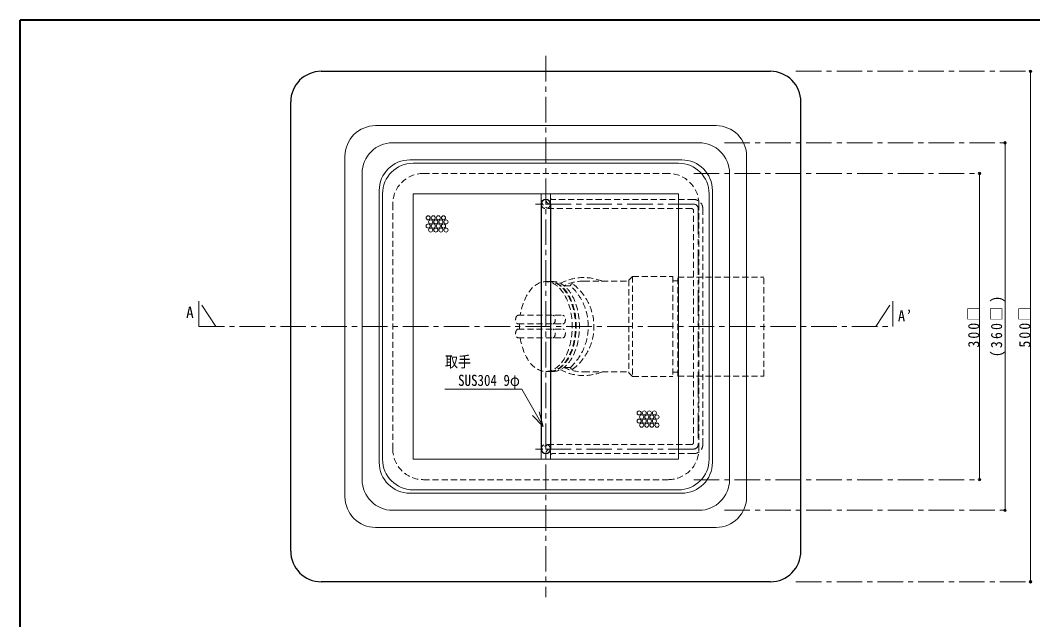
# Model space of a CAD drawing. Units: millimetres, scale not verified. Extents: x -1061 to 964, y -679 to 726.
# Drawn here: x -1061 to -69, y 139 to 726 of the extents above; entities that cross this region are included whole.
import ezdxf
from ezdxf.enums import TextEntityAlignment as Align

# ---------------------------------------------------------------- set-up
doc = ezdxf.new("R2010")
doc.units = ezdxf.units.MM
doc.header["$LTSCALE"] = 5
doc.header["$PDMODE"] = 32
doc.header["$PDSIZE"] = 2.5
doc.linetypes.add('CHAIN1', pattern=[8, 5, -1, 1, -1])
doc.linetypes.add('DASHED1', pattern=[1.8, 1.2, -0.6])
doc.layers.add('0-0', color=7, linetype='Continuous', lineweight=18)
doc.styles.add('ＭＳ ゴシック', font='')
doc.styles.get('ＭＳ ゴシック').set_extended_font_data('MS Gothic')

msp = doc.modelspace()

# ---------------------------------------------------------------- linework, layer by layer
at = {"layer": '0-0', "color": 1, "lineweight": 40}
for p in [(-1061.401, -679.043), (963.599, 725.957)]:
    msp.add_line(p, (-1061.401, 725.957), dxfattribs=at)
at = {"layer": '0-0', "color": 4, "linetype": 'CHAIN1', "lineweight": 9}
for p, q in [((-546.401, 690.957), (-546.401, 160.957)), ((-301.401, 675.957), (-71.401, 675.957)), ((-371.401, 605.957), (-96.401, 605.957)), ((-401.401, 575.957), (-121.401, 575.957)), ((-401.572, 545.957), (-560.901, 545.957)), ((-397.072, 541.457), (-397.072, 310.457)), ((-869.734, 425.957), (-886.401, 450.957)), ((-886.401, 450.957), (-886.401, 425.957)), ((-223.067, 425.957), (-206.401, 450.957)), ((-206.401, 450.957), (-206.401, 425.957)), ((-886.401, 425.957), (-206.401, 425.957)), ((-401.572, 305.957), (-560.901, 305.957)), ((-401.401, 275.957), (-121.401, 275.957)), ((-371.401, 245.957), (-96.401, 245.957)), ((-301.401, 175.957), (-71.401, 175.957))]:
    msp.add_line(p, q, dxfattribs=at)
at = {"layer": '0-0', "color": 5, "lineweight": 25}
for p, q in [((-766.401, 675.957), (-326.401, 675.957)), ((-796.401, 205.957), (-796.401, 645.957)), ((-296.401, 205.957), (-296.401, 645.957)), ((-550.901, 545.957), (-550.901, 305.957)), ((-541.901, 545.957), (-541.901, 305.957)), ((-326.401, 175.957), (-766.401, 175.957))]:
    msp.add_line(p, q, dxfattribs=at)
at = {"layer": '0-0', "color": 4, "lineweight": 9}
for p, q in [((-71.401, 675.957), (-71.401, 175.957)), ((-713.189, 622.745), (-379.612, 622.745)), ((-96.401, 605.957), (-96.401, 245.957)), ((-743.189, 259.168), (-743.189, 592.745)), ((-679.612, 589.168), (-413.189, 589.168)), ((-349.612, 259.168), (-349.612, 592.745)), ((-121.401, 575.957), (-121.401, 275.957)), ((-709.612, 292.745), (-709.612, 559.168)), ((-383.189, 292.745), (-383.189, 559.168)), ((-413.189, 262.745), (-679.612, 262.745)), ((-379.612, 229.168), (-713.189, 229.168))]:
    msp.add_line(p, q, dxfattribs=at)
at = {"layer": '0-0'}
for p, q in [((-396.401, 605.957), (-696.401, 605.957)), ((-676.401, 585.957), (-416.401, 585.957)), ((-726.401, 275.957), (-726.401, 575.957)), ((-366.401, 275.957), (-366.401, 575.957)), ((-706.401, 555.957), (-706.401, 295.957)), ((-676.401, 555.957), (-416.401, 555.957)), ((-676.401, 295.957), (-676.401, 555.957)), ((-550.901, 545.957), (-550.901, 555.957)), ((-541.901, 555.957), (-541.901, 545.957)), ((-416.401, 555.957), (-416.401, 295.957)), ((-386.401, 555.957), (-386.401, 295.957)), ((-569.926, 364.487), (-645.204, 364.487)), ((-548.889, 328.05), (-569.926, 364.487)), ((-548.889, 328.05), (-559.496, 338.657)), ((-548.889, 328.05), (-552.772, 342.539)), ((-550.901, 305.957), (-550.901, 295.957)), ((-541.901, 295.957), (-541.901, 305.957)), ((-676.401, 295.957), (-416.401, 295.957)), ((-676.401, 265.957), (-416.401, 265.957)), ((-696.401, 245.957), (-396.401, 245.957))]:
    msp.add_line(p, q, dxfattribs=at)
at = {"layer": '0-0', "linetype": 'DASHED1'}
for p, q in [((-426.401, 575.957), (-666.401, 575.957)), ((-696.401, 305.957), (-696.401, 545.957)), ((-396.401, 305.957), (-396.401, 545.957)), ((-666.401, 275.957), (-426.401, 275.957))]:
    msp.add_line(p, q, dxfattribs=at)
at = {"layer": '0-0', "color": 4, "linetype": 'DASHED1', "lineweight": 9}
for p, q in [((-401.572, 550.457), (-539.901, 550.457)), ((-403.572, 541.457), (-541.901, 541.457)), ((-401.572, 312.457), (-401.572, 539.457)), ((-392.572, 541.457), (-392.572, 310.457)), ((-546.401, 469.957), (-542.984, 469.957)), ((-542.523, 469.959), (-539.341, 469.959)), ((-509.404, 470.457), (-464.904, 470.457)), ((-461.404, 474.957), (-464.904, 471.457)), ((-464.904, 471.457), (-464.904, 380.457)), ((-461.404, 474.957), (-461.404, 376.957)), ((-421.904, 470.682), (-416.904, 470.682)), ((-416.904, 377.457), (-416.904, 474.457)), ((-416.904, 474.457), (-332.904, 474.457)), ((-332.904, 377.457), (-332.904, 474.457)), ((-528.556, 465.957), (-522.242, 465.957)), ((-573.492, 436.957), (-529.756, 436.957)), ((-573.492, 428.457), (-529.756, 428.457)), ((-573.492, 423.457), (-529.756, 423.457)), ((-573.492, 414.957), (-529.756, 414.957)), ((-546.401, 381.957), (-542.984, 381.957)), ((-542.523, 381.955), (-539.341, 381.955)), ((-528.556, 385.957), (-522.242, 385.957)), ((-509.404, 381.457), (-464.904, 381.457)), ((-464.904, 380.457), (-461.404, 376.957)), ((-421.904, 381.232), (-416.904, 381.232)), ((-416.904, 377.457), (-332.904, 377.457)), ((-461.404, 376.957), (-421.904, 376.957)), ((-403.572, 310.457), (-541.901, 310.457)), ((-401.572, 301.457), (-539.901, 301.457))]:
    msp.add_line(p, q, dxfattribs=at)
msp.add_lwpolyline([(-461.404, 474.957), (-421.904, 474.957), (-421.904, 376.957)], dxfattribs=at)
at = {"layer": '0-0', "color": 4, "lineweight": 9}
for centre in [(-661.7, 532.416), (-661.7, 524.416), (-659.2, 528.416), (-656.7, 532.416), (-656.7, 524.416), (-654.2, 528.416), (-651.7, 532.416), (-651.7, 524.416), (-649.2, 528.416), (-646.7, 532.416), (-646.7, 524.416), (-644.2, 528.416), (-659.2, 520.416), (-654.2, 520.416), (-649.2, 520.416), (-644.2, 520.416), (-454.975, 341.356), (-452.475, 337.356), (-449.975, 341.356), (-447.475, 337.356), (-444.975, 341.356), (-442.475, 337.356), (-439.975, 341.356), (-437.475, 337.356), (-454.975, 333.356), (-452.475, 329.356), (-449.975, 333.356), (-447.475, 329.356), (-444.975, 333.356), (-442.475, 329.356), (-439.975, 333.356), (-437.475, 329.356)]:
    msp.add_circle(centre, 2, dxfattribs=at)
at = {"layer": '0-0', "color": 5, "lineweight": 25}
for centre, radius, start, end in [((-766.401, 645.957), 30, 90, 180), ((-326.401, 645.957), 30, 0, 90), ((-546.401, 545.957), 4.5, 0, 180), ((-546.401, 305.957), 4.5, 180, 0), ((-766.401, 205.957), 30, 180, 270), ((-326.401, 205.957), 30, 270, 0)]:
    msp.add_arc(centre, radius, start, end, dxfattribs=at)
at = {"layer": '0-0', "color": 4, "lineweight": 9}
for centre, start, end in [((-713.189, 592.745), 90, 180), ((-379.612, 592.745), 0, 90), ((-679.612, 559.168), 90, 180), ((-413.189, 559.168), 0, 90), ((-679.612, 292.745), 180, 270), ((-413.189, 292.745), 270, 0), ((-713.189, 259.168), 180, 270), ((-379.612, 259.168), 270, 0)]:
    msp.add_arc(centre, 30, start, end, dxfattribs=at)
at = {"layer": '0-0'}
for centre, start, end in [((-696.401, 575.957), 90, 180), ((-396.401, 575.957), 0, 90), ((-676.401, 555.957), 90, 180), ((-416.401, 555.957), 0, 90), ((-676.401, 295.957), 180, 270), ((-416.401, 295.957), 270, 0), ((-696.401, 275.957), 180, 270), ((-396.401, 275.957), 270, 0)]:
    msp.add_arc(centre, 30, start, end, dxfattribs=at)
at = {"layer": '0-0', "linetype": 'DASHED1'}
for centre, radius, start, end in [((-666.401, 545.957), 30, 90, 180), ((-426.401, 545.957), 30, 0, 90), ((-546.401, 545.957), 4.5, 180, 0), ((-546.401, 305.957), 4.5, 0, 180), ((-666.401, 305.957), 30, 180, 270), ((-426.401, 305.957), 30, 270, 0)]:
    msp.add_arc(centre, radius, start, end, dxfattribs=at)
at = {"layer": '0-0', "color": 4, "linetype": 'DASHED1', "lineweight": 9}
for centre, radius, start, end in [((-541.901, 550.457), 9, 180, 270), ((-539.901, 552.457), 2, 180, 270), ((-401.572, 541.457), 9, 0, 90), ((-403.572, 539.457), 2, 0, 90), ((-509.404, 425.957), 48, 67.98463, 118.28481), ((-509.404, 425.957), 44.5, 90, 115.68338), ((-519.988, 465.722), 2.265, 99.3669, 174.04321), ((-551.659, 425.957), 52.382, 306.69663, 53.30337), ((-559.398, 425.957), 54.595, 312.88955, 47.11045), ((-509.404, 425.957), 48, 241.71519, 292.01537), ((-509.404, 425.957), 44.5, 244.31662, 270), ((-519.988, 386.192), 2.265, 185.95679, 260.6331), ((-541.901, 301.457), 9, 90, 180), ((-403.572, 312.457), 2, 270, 0), ((-401.572, 310.457), 9, 270, 0), ((-539.901, 299.457), 2, 90, 180)]:
    msp.add_arc(centre, radius, start, end, dxfattribs=at)
at = {"layer": '0-0', "color": 4, "linetype": 'CHAIN1', "lineweight": 9}
for centre, start, end in [((-541.901, 550.457), 180, 270), ((-401.572, 541.457), 0, 90), ((-401.572, 310.457), 270, 0), ((-541.901, 301.457), 90, 180)]:
    msp.add_arc(centre, 4.5, start, end, dxfattribs=at)
at = {"layer": '0-0', "color": 4, "linetype": 'DASHED1', "lineweight": 9}
for centre, major_axis, start_param, end_param in [((-546.401, 425.957), (0, 44.002), 1.8234649, 7.6013131), ((-543.23, 425.957), (0, 44.002), 3.1511221, 6.2736559), ((-542.523, 425.957), (0, 44.002), 3.1415927, 6.2831853), ((-539.341, 425.957), (0, 44.002), 3.1415927, 6.2831853), ((-573.492, 432.707), (0, 4.25), 6.2831853, 9.424778), ((-539.621, 432.707), (0, -4.25), 6.2831853, 9.424778), ((-529.756, 432.707), (0, -4.25), 6.2831853, 9.424778), ((-546.401, 425.957), (0, 44.002), 1.5139501, 1.6276425), ((-573.492, 419.207), (0, 4.25), 6.2831853, 9.424778), ((-539.621, 419.207), (0, 4.25), 3.1415927, 6.2831853), ((-529.756, 419.207), (0, 4.25), 3.1415927, 6.2831853)]:
    msp.add_ellipse(centre, major_axis=major_axis, ratio=0.588235, start_param=start_param, end_param=end_param, dxfattribs=at)
at = {"layer": '0-0', "color": 4}
for p in [(-71.401, 675.957), (-96.401, 605.957), (-121.401, 575.957), (-121.401, 275.957), (-96.401, 245.957), (-71.401, 175.957)]:
    msp.add_point(p, dxfattribs=at)

# ---------------------------------------------------------------- texts
at = {"layer": '0-0', "style": 'ＭＳ ゴシック'}
msp.add_text('A', height=11, dxfattribs=at).set_placement((-898.901, 430.957), align=Align.BOTTOM_LEFT)
at = {"layer": '0-0', "style": 'ＭＳ ゴシック', "width": 0.85}
for s, p in [('取手', (-645.204, 382.682)), ('SUS304 9φ', (-632.426, 364.487))]:
    msp.add_text(s, height=11, dxfattribs=at).set_placement(p, align=Align.BOTTOM_LEFT)
at = {"layer": '0-0', "char_height": 11, "attachment_point": 7, "rotation": 90, "style": 'ＭＳ ゴシック'}
for s, insert in [('\\T1.32;\\W0.9;(360□)', (-96.401, 395.957)), ('\\T1.3;\\W0.9;300□', (-121.401, 405.332)), ('\\T1.3;\\W0.9;500□', (-71.401, 405.332))]:
    msp.add_mtext(s, dxfattribs=dict(at, insert=insert))
at = {"layer": '0-0', "insert": (-201.401, 430.957), "char_height": 11, "attachment_point": 7, "style": 'ＭＳ ゴシック'}
msp.add_mtext('\\T1.24;\\W0.95;A’', dxfattribs=at)

doc.saveas('drawing.dxf')
